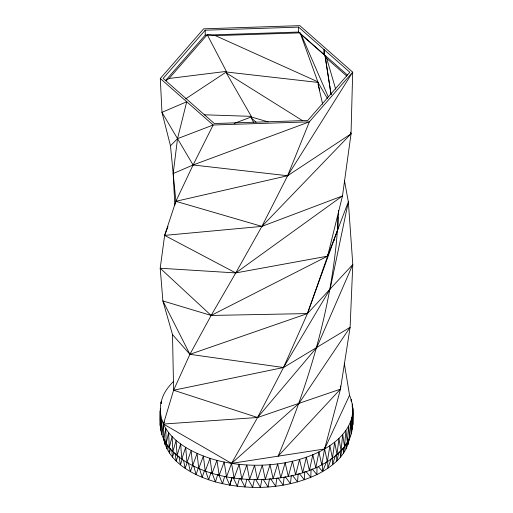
<?xml version="1.0" encoding="UTF-8"?>
<svg xmlns="http://www.w3.org/2000/svg" width="513" height="513" viewBox="0 0 513 513"><rect width="100%" height="100%" fill="white"/><g stroke="black" fill="none" stroke-linecap="round" stroke-linejoin="round"><path stroke-width="0.77" d="M344.281 363.217L349.558 395.241C354.547 407.239 353.816 421.07 351.399 433.594C348.814 441.834 343.402 448.869 337.009 454.55C317.156 471.274 290.743 477.789 265.324 479.392C238.423 480.604 210.503 476.218 186.989 462.521C177.536 456.762 168.809 449.151 163.775 439.122C158.729 429.714 160.531 418.82 160.312 408.63M161.088 403.385C162.044 394.843 167.616 387.411 173.503 381.422M317.008 467.478L316.893 474.615C285.465 489.261 248.715 490.813 215.447 481.912C193.363 475.493 167.334 462.2 163.326 437.147M352.688 415.427L352.822 408.521L352.437 429.099L351.886 417.454L352.668 412.997L352.835 424.565L352.675 421.539M165.757 80.669L169.072 78.483L207.246 34.724L226.374 71.384L226.387 72.981L251.274 116.355L251.274 117.939L253.537 122.184M161.274 403.301L161.101 401.826C154.375 437.307 195.812 456.314 224.149 462.04L226.534 476.866L231.555 463.374L257.571 417.505L283.509 367.52L307.447 313.578L327.608 256.141L342.498 195.921L351.027 133.842L352.688 72.16L299.829 25.65L203.642 28.824L160.3 78.502L161.961 112.334L170.483 145.775L175.882 201.314L175.593 203.623M338.529 210.567C335.374 295.494 311.045 378.286 278.091 456.172L340.465 389.155L350.097 327.313L352.79 264.496L348.346 201.814L344.454 180.55M311.083 469.369L310.801 477.353L305.857 471.364M349.327 437.845C347.263 455.262 331.571 467.26 316.893 474.615L312.096 468.914M304.786 471.646L304.331 479.79L299.22 473.416M352.181 407.11L352.354 404.052L352.405 407.245M298.175 473.743L297.54 481.912L292.384 475.25M348.34 439.949L347.961 444.508L347.827 440.577M351.123 401.14L351.264 399.614L351.309 401.204M291.294 475.525L290.467 483.708L285.311 476.763M346.82 442.725L346.063 448.837L345.877 444.04M174.843 205.085L173.182 173.548L177.53 138.657L186.726 101.76L161.961 112.334L193.093 164.981L287.626 175.735L351.027 133.842L350.578 132.316M163.929 438.692L163.75 440.116L163.429 424.039L173.599 390.233L189.906 354.329L211.151 315.45L235.749 272.929L261.893 226.387L287.626 175.735L309.345 121.844L352.688 72.16L287.626 175.735L175.882 201.314L164.641 235.396L160.197 268.235L162.89 300.932L172.515 334.611L173.599 390.233L257.571 417.505L340.465 389.155L340.408 385.975M284.183 476.987L283.157 485.151L277.982 477.847M324.825 447.394L321.786 464.906L318.919 452.011C333.335 444.854 347.596 433.697 351.886 417.454L351.399 433.594L350.488 421.866L349.725 438.031L348.481 426.188L347.436 442.373L345.877 430.407L344.537 446.586L342.69 434.492L341.055 450.658L338.946 438.416L337.009 454.55L334.668 442.155L332.43 458.237L329.885 445.682L327.345 461.694L324.62 448.978L340.465 389.155M334.098 240.661L334.309 239.077M327.826 254.551L327.608 256.141L211.151 315.45L162.89 300.932L189.906 354.329L283.509 367.52L350.097 327.313L299.021 403.327L231.555 463.374L224.149 462.04L219.166 475.282L216.948 460.366L212.055 473.352L210.009 458.365L205.232 471.101L203.366 456.051L198.755 468.529L197.075 453.428L192.657 465.663L191.163 450.529L186.989 462.521L185.674 447.362L181.782 459.122L180.647 443.944L177.068 455.493L176.113 440.314L172.887 451.645L172.099 436.48L169.264 447.618L168.63 432.472L166.218 443.437L165.737 428.317L163.775 439.122M349.552 437.89L349.231 440.116L349.173 437.788M276.898 478.103L275.673 486.247L270.582 478.674M344.832 445.406L343.556 453.05L343.344 447.855M269.472 478.885L268.055 486.984L263.086 479.155M165.552 441.597L165.026 444.508L164.827 439.885M261.963 479.315L260.354 487.35L255.551 479.289M342.229 448.728L340.452 457.134L340.222 451.113M254.422 479.392L252.633 487.35L248.016 479.071M167.777 445.104L166.917 448.837L166.565 443.399M246.862 479.238L244.932 486.984L240.546 478.501M339.125 451.915L336.778 461.059L336.554 454.197M170.656 448.452L169.425 453.05L168.873 446.804M239.398 478.616L237.314 486.247L233.171 477.59M225.739 476.199L229.824 485.151L231.882 477.622M224.681 476.301L222.52 483.708L218.718 474.602M174.003 452.165L172.528 457.134L171.72 450.074M229.824 485.151L232.036 477.648M335.553 454.941L332.552 464.791L332.386 457.846M217.685 474.653L215.447 481.912L211.94 472.678M177.831 455.942L176.209 461.059L175.08 453.184M210.939 472.678L208.65 479.79L205.45 470.447M182.429 458.776L180.429 464.791L178.934 456.115M204.456 470.53L202.186 477.353L199.519 468.645M187.085 462.694L185.174 468.311L183.526 460.219M198.351 467.952L196.088 474.615L193.715 465.849M192.625 465.099L190.406 471.594L188.322 462.784M331.263 458.539L327.807 468.311L327.717 461.296M173.599 390.233L283.509 367.52L330.115 289.037L348.346 201.814L327.608 256.141L235.749 272.929L164.641 235.396L168.001 226.586M318.56 466.868L322.581 471.594L326.55 461.764M164.436 421.859L163.429 424.039L161.948 434.71L161.723 419.666L160.749 430.227L160.633 415.235L160.191 425.7L160.165 410.759L160.268 421.16M349.558 395.241L324.62 448.978L231.555 463.374L163.429 424.039L257.571 417.505L316.803 347.416L352.79 264.496L307.447 313.578L189.906 354.329L172.515 334.611M205.213 30.203L163.16 78.406L214.357 123.537L307.774 120.459L349.821 72.256L298.624 27.125L205.213 30.203L205.213 35.121L165.616 80.509M351.027 133.842L261.893 226.387L164.641 235.396M170.483 145.775L177.53 138.657L213.151 125.012L309.345 121.844L193.093 164.981L173.182 173.548M185.507 98.938L226.284 71.993L317.996 82.426L327.416 98.445M234.127 123.447L251.255 116.97L268.094 121.882M169.072 78.483L226.374 71.384M205.213 35.121L298.624 32.043L347.436 75.071M207.246 34.724L215.434 35.654L299.579 32.883M204.193 114.79L251.274 116.355M215.434 35.654L317.823 81.791L317.996 82.426M226.387 72.981L302.696 120.735M317.823 81.791L300.156 32.864L301.157 34.557L325.024 55.558L326.717 58.424L335.669 89.127M326.717 58.424L346.692 76.001M160.3 78.502L213.151 125.012L193.093 164.981L175.882 201.314L261.893 226.387L342.498 195.921L235.749 272.929L160.197 268.235L211.151 315.45L307.447 313.578L337.977 228.978L337.862 217.005M251.274 117.939L256.038 122.177M301.157 34.557L328.294 96.925M318.098 82.696L318.188 84.754L319.746 90.108M318.188 84.754L322.658 104.261M331.148 94.591L325.024 55.558L331.039 94.642M322.574 463.726L322.581 471.594M324.171 49.678L324.171 54.596M324.075 49.524L324.075 54.436M298.624 27.125L298.624 32.043M318.919 452.011L315.796 467.843L312.808 454.775L318.919 452.011M312.808 454.775L309.41 470.485L306.338 457.243L312.808 454.775M306.338 457.243L302.67 472.819L299.541 459.404L306.338 457.243M299.541 459.404L295.623 474.833L292.468 461.245L299.541 459.404M292.468 461.245L288.312 476.5L285.157 462.752C267.478 465.862 249.305 466.048 231.555 463.374L234.095 478.103L239.129 464.355L241.809 478.975L246.811 464.983L249.619 479.482L254.551 465.259L257.475 479.623L262.31 465.169L265.324 479.392L270.03 464.714L273.115 478.789L277.661 463.906L280.797 477.827L285.157 462.752L292.468 461.245"/></g></svg>
